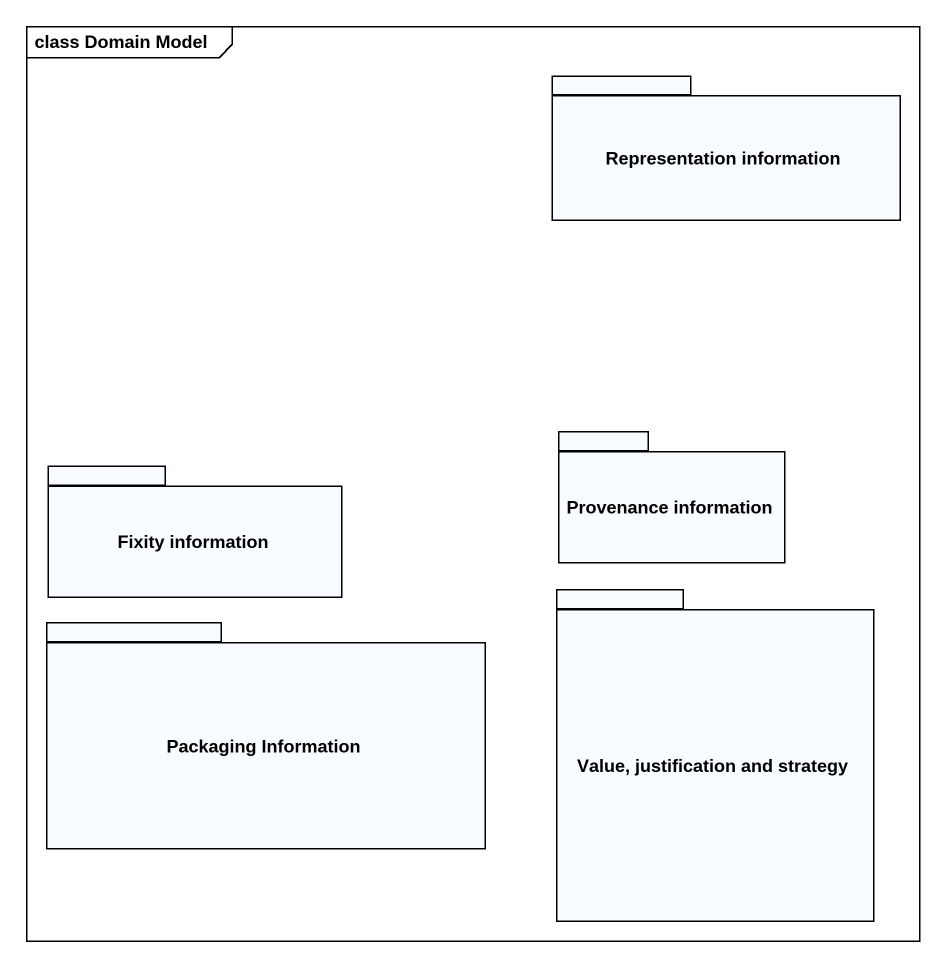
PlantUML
@startuml
mainframe class Domain Model
package "Representation information" as Representation_information {
}
package "Fixity information" as Fixity_information {
}
package "Provenance information" as Provenance_information {
}
package "Value, justification and strategy" as Value_justification_and {
}
package "Packaging Information" as Packaging_Information {
}
@enduml
